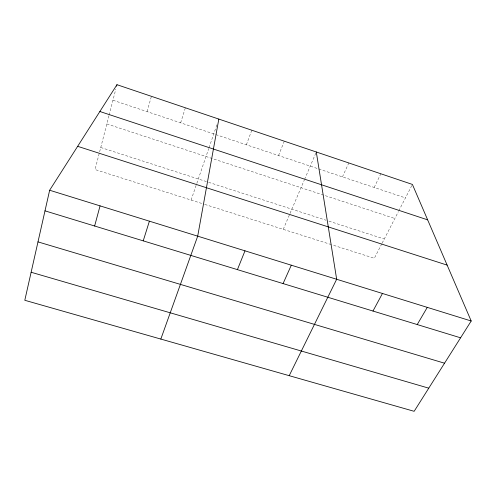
<?xml version="1.0" encoding="UTF-8"?>
<svg xmlns="http://www.w3.org/2000/svg" width="496" height="496" viewBox="0 0 496 496"><rect width="100%" height="100%" fill="white"/><g stroke="black" fill="none" stroke-linecap="round" stroke-linejoin="round"><path stroke-width="0.37" stroke-dasharray="2.48 1.86" d="M108.934 115.785L95.058 169.551L204.135 204.203M109.126 115.047L115.816 89.131M147.052 111.619L151.423 96.323M180.649 122.841L185.38 107.787M191.103 200.062L196.577 184.072M196.825 183.346L208.76 148.484M209.014 147.752L216.895 124.725M246.388 144.795L251.794 130.212M278.547 155.533L284.276 141.18M283.241 229.338L289.776 214.049M290.067 213.354L304.302 180.048M304.6 179.347L316.293 151.987M342.451 176.874L348.8 162.961M374.176 187.469L380.835 173.774M381.784 243.834L374.337 258.28L332.103 244.857M382.137 243.145L398.375 211.643M398.728 210.955L412.399 184.431M204.86 204.433L331.378 244.627M100.756 147.486L207.874 182.069M208.611 182.311L326.021 220.218M328.953 221.166L384.264 239.022M106.832 123.932L394.835 218.507M112.952 100.235L405.455 197.916"/><path stroke-width="0.74" d="M218.829 119.083L197.699 236.158L160.828 339.072M49.65 190.235L24.8 300.285L414.148 411.308L471.2 320.999L412.399 184.431L116.963 84.692L49.65 190.235L471.2 320.999M116.579 86.174L116.963 84.692M94.631 226.015L100.062 205.871M143.22 240.858L149.401 221.179M237.417 269.632L244.987 250.827M283.073 283.582L291.301 265.193M289.211 375.683L336.666 279.267L316.293 151.987M372.98 311.042L382.447 293.465M417.223 324.564L427.279 307.371M31.13 272.254L428.767 388.17M37.987 241.887L444.534 363.202M44.993 210.85L460.579 337.807M77.655 146.32L447.138 265.112M99.863 111.501L427.651 219.858"/></g></svg>
